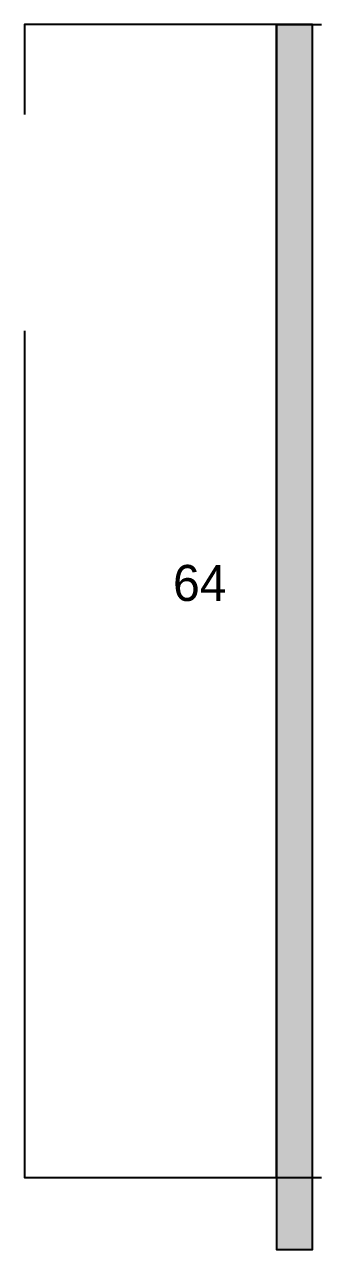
# Model space of a CAD drawing. Header units: metres. Extents: x 230 to 3694, y -1092 to 278.
# Drawn here: x 409.5 to 442.5, y -1092.5 to -956.5 of the extents above; entities that cross this region are included whole.
import ezdxf

# ---------------------------------------------------------------- set-up
doc = ezdxf.new("R2010")
doc.units = ezdxf.units.M
for name, color, linetype in [('CONCRETO', 251, 'Continuous'), ('COTA', 241, 'Continuous'), ('Hachura', 253, 'Continuous'), ('Painéis', 200, 'Continuous')]:
    doc.layers.add(name, color=color, linetype=linetype)

msp = doc.modelspace()

# ---------------------------------------------------------------- hatches: boundary and pattern name
at = {"layer": 'Hachura'}
h = msp.add_hatch(color=8, dxfattribs=at)
h.dxf.hatch_style = 1
h.paths.add_polyline_path([(441.5, -956.5), (437.5, -956.5), (437.5, -956.5), (437.5, -1092.5), (437.5, -1092.5), (441.5, -1092.5), (441.5, -1092.5), (441.5, -956.5)])

# ---------------------------------------------------------------- linework, layer by layer
at = {"layer": 'CONCRETO'}
msp.add_lwpolyline([(409.5, -990.5), (409.5, -992.5), (409.5, -992.5), (409.5, -1084.5), (437.5, -1084.5), (437.5, -956.5), (441.5, -956.5), (441.5, -956.5), (409.5, -956.5), (409.5, -966.5)], dxfattribs=at)
at = {"layer": 'COTA'}
for p, q in [((437.5, -1084.5), (437.5, -956.5)), ((437.5, -956.5), (442.5, -956.5)), ((437.5, -1084.5), (442.5, -1084.5))]:
    msp.add_line(p, q, dxfattribs=at)
at = {"layer": 'Painéis'}
msp.add_lwpolyline([(441.5, -956.5), (437.5, -956.5), (437.5, -1092.5), (441.5, -1092.5)], close=True, dxfattribs=at)

# ---------------------------------------------------------------- texts
at = {"layer": 'COTA'}
msp.add_text('64', height=4, dxfattribs=at).set_placement((426, -1020.5))

doc.saveas('drawing.dxf')
